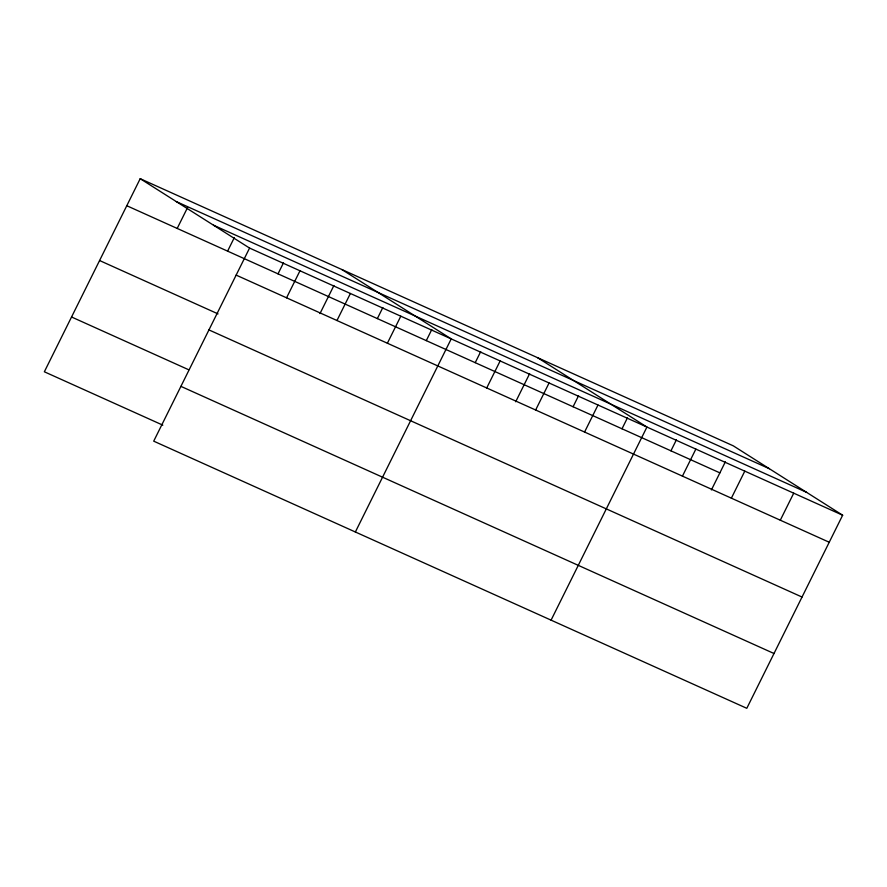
<?xml version="1.0" encoding="UTF-8"?>
<svg xmlns="http://www.w3.org/2000/svg" width="887" height="887" viewBox="0 0 887 887"><rect width="100%" height="100%" fill="white"/><g stroke="black" fill="none" stroke-linecap="round" stroke-linejoin="round"><path stroke-width="1.33" d="M140.201 178.697L249.569 248.072L153.706 441.161L746.799 708.303L842.65 515.214L733.294 445.839L140.201 178.697L44.35 371.786L162.82 425.15M177.189 228.436L187.567 207.547M227.604 251.143L234.312 237.627M278.019 273.85L283.507 262.796M286.556 297.81L299.972 270.779M319.963 313.61L333.922 285.503M336.971 320.517L350.387 293.486M377.363 318.599L382.851 307.534M387.375 343.225L400.802 316.193M426.292 340.641L431.781 329.576M355.365 531.989L451.217 338.901L341.85 269.526M475.221 362.672L480.71 351.618M486.719 387.974L500.146 360.931M515.691 401.767L529.639 373.66M535.648 410.016L549.075 382.973M573.08 406.756L578.568 395.691M584.577 432.047L598.004 405.015M622.009 428.798L627.497 417.733M551.082 620.146L646.933 427.057L537.566 357.683M670.938 450.829L676.426 439.775M682.436 476.131L695.863 449.088M711.407 489.923L725.355 461.817M731.365 498.172L744.792 471.13M780.294 520.203L793.721 493.172M176.291 201.593L769.373 468.724M213.479 225.176L806.56 492.318M249.569 248.072L842.65 515.214M126.786 205.729L719.867 472.871M236.142 275.103L829.234 542.245M99.577 260.534L218.047 313.898M208.944 329.909L802.025 597.04M71.548 316.992L188.765 369.79M180.915 386.366L773.996 653.508"/></g></svg>
